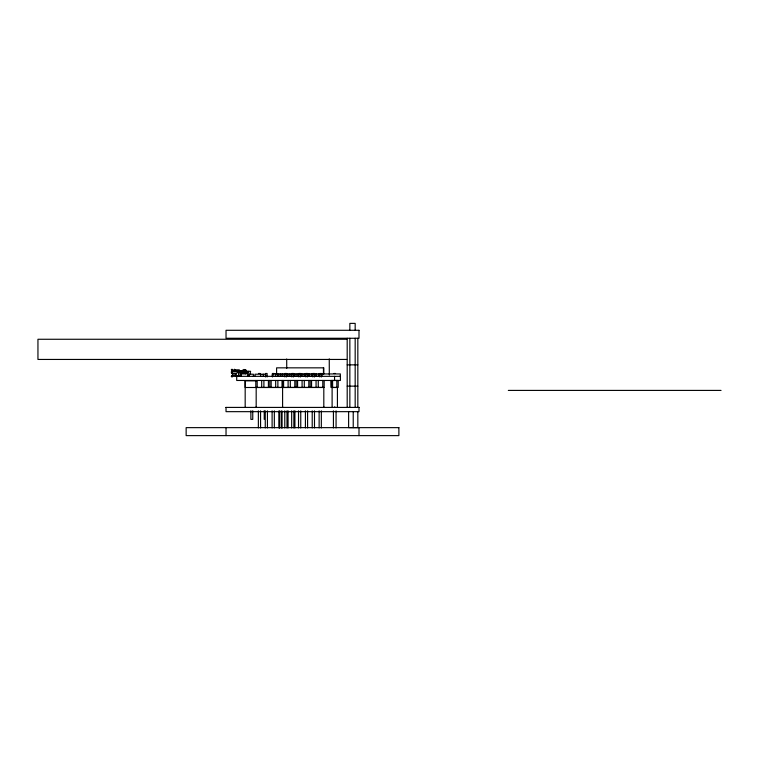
<?xml version="1.0" encoding="UTF-8"?>
<svg xmlns="http://www.w3.org/2000/svg" width="759" height="759" viewBox="0 0 759 759"><rect width="100%" height="100%" fill="white"/><g stroke="black" fill="none" stroke-linecap="round" stroke-linejoin="round"><path stroke-width="1.14" d="M256.248 380.819L245.176 380.819L245.176 387.498L323.808 387.469L323.808 407.412L323.808 406.852M256.181 387.451L256.181 407.412L256.181 406.852M258.364 427.924L258.364 410.818M260.565 427.924L260.565 410.818M265.261 427.924L265.261 410.818M267.434 427.924L267.434 410.818M272.111 427.924L272.111 410.818M274.341 427.924L274.341 410.818M276.599 373.95L276.608 367.84L323.808 367.84L323.808 373.95M278.999 427.924L278.999 410.818M281.181 427.924L281.181 410.818M282.595 387.451L282.595 407.412L282.595 406.852M284.777 427.924L284.777 410.818M286.978 427.924L286.978 410.818M288.078 427.924L288.078 410.818M291.674 427.924L291.674 410.818M293.856 427.924L293.856 410.818M294.919 427.924L294.919 410.818M298.524 427.924L298.524 410.818M300.754 427.924L300.754 410.818M305.412 427.924L305.412 410.818M307.594 427.924L307.594 410.818M312.215 427.924L312.215 410.818M314.492 427.924L314.492 410.818M319.131 427.924L319.131 410.818M321.332 427.924L321.332 410.818M323.448 373.95L323.457 367.84M231.893 371.957L232.245 371.426M233.25 370.041L231.912 369.197M236.324 376.341C233.449 371.303 243.459 371.293 240.575 376.341M245.555 371.255L243.895 371.654L243.895 370.629M235.081 369.832L234.503 369.225M231.258 376.483L231.799 375.838M231.912 376.986L232.444 376.341L232.444 369.832M340.146 376.341L340.411 373.95L272.32 373.95L272.32 376.341M245.451 370.762L243.895 370.999M232.662 370.601L232.444 370.629A1.66 1.66 0 0 1 231.59 370.088L231.258 369.69M333.856 373.485L335.544 373.485M331.209 380.487L338.201 380.468L338.22 387.451L331.228 387.479L331.209 380.487L331.266 387.479M346.683 339.264L37.95 339.264L37.95 359.443L346.683 359.443M347.195 364.861L357.831 364.861M234.114 369.832L239.341 369.832M246.409 373.893C248.658 370.145 243.99 368.504 242.804 370.041M232.444 370.743L245.565 370.743M243.867 371.16L242.32 370.762M232.444 371.331L250.603 371.293L250.072 373.684L250.603 373.684M245.565 371.426L231.419 371.493L231.353 372.868L232.444 373.02M245.565 371.559L246.409 371.559M232.444 373.276L236.353 373.371M240.546 373.371L245.565 373.371M232.444 373.466L236.334 373.466M240.556 373.466L248.117 373.419L248.117 376.341M258.468 373.475L260.119 373.475M274.103 373.475L272.453 373.475L272.453 376.967M232.444 373.561L236.324 373.561M240.575 373.561L245.565 373.561M232.444 373.751L236.324 373.751M240.575 373.751L245.565 373.751M247.5 375.012L249.275 375.012L249.275 376.341M232.444 375.354L236.324 375.354M235.186 375.544L240.575 375.544M239.569 376.075L240.821 376.075M232.444 376.341L340.411 376.341L340.411 380.468L236.704 380.468L236.704 376.341M347.195 386.141L357.831 386.141M508.312 390.411L721.05 390.411M225.878 407.412L359.102 407.412M232.15 373.001L231.893 372.489M231.59 376.084L232.245 376.578M231.486 376.208L232.14 376.701M336.825 380.468L336.844 387.46M332.584 380.487L332.613 387.479M329.254 358.855L329.311 375.079M286.703 358.998L286.731 368.352M358.998 407.412L358.998 411.663L226.03 411.663L226.03 407.412M358.998 427.64L358.998 435.619M357.831 338.267L357.831 407.412M357.831 411.663L357.831 427.621L348.618 427.621L348.618 411.663M355.174 330.488L355.174 323.381L349.852 323.381L349.852 330.488M355.174 338.267L355.174 407.412M353.229 411.663L353.229 427.621M349.852 338.267L349.852 407.412M347.195 338.267L347.195 407.412M337.423 407.412L337.423 387.469L332.11 387.469L332.11 407.412M336.066 410.828L336.066 427.924M334.766 407.412L334.766 406.862L334.501 407.412M334.558 376.341L334.558 380.468M333.429 410.828L333.429 427.924M324.159 380.468L324.159 387.46L255.802 387.46L255.802 380.468M322.784 380.468L322.784 387.46M321.949 373.95L321.949 376.341M321.493 376.967L321.493 373.475L319.843 373.475L319.843 376.967M318.514 373.95L318.514 376.341M318.268 380.468L318.268 387.46M316.655 373.95L316.655 376.341M316.067 380.468L316.067 387.46M315.08 373.95L315.08 376.341M314.501 376.967L314.501 373.475L312.85 373.475L312.85 376.967M311.636 373.95L311.636 376.341M311.56 380.468L311.56 387.46M310.184 380.468L310.184 387.46M309.776 373.95L309.776 376.341M308.809 380.468L308.809 387.46M308.201 373.95L308.201 376.341M307.509 376.967L307.509 373.475L305.858 373.475L305.858 376.967M304.767 373.95L304.767 376.341M304.293 380.468L304.293 387.46M302.907 373.95L302.907 376.341M302.091 380.468L302.091 387.46M301.332 373.95L301.332 376.341M300.517 376.967L300.517 373.475L298.866 373.475L298.866 376.967M297.898 373.95L297.898 376.341M297.575 380.468L297.575 387.46M296.2 380.468L296.2 387.46M296.038 373.95L296.038 376.341M294.824 380.468L294.824 387.46M294.464 373.95L294.464 376.341M293.524 376.967L293.524 373.475L291.873 373.475L291.873 376.967M291.02 373.95L291.02 376.341M290.308 380.468L290.308 387.46M289.16 373.95L289.16 376.341M288.107 380.468L288.107 387.46M287.585 373.95L287.585 376.341M286.541 376.967L286.541 373.475L284.891 373.475L284.891 376.967M284.151 373.95L284.151 376.341M283.591 380.468L283.591 387.46M282.386 380.468L282.386 387.46M282.291 373.95L282.291 376.341M282.215 380.468L282.215 387.46M282.063 411.017L282.063 428.114M280.716 373.95L280.716 376.341M279.426 411.017L279.426 428.114M278.857 373.95L278.857 376.341M277.879 380.468L277.879 387.46M277.282 373.95L277.282 376.341M275.678 380.468L275.678 387.46M275.413 373.95L275.413 376.341M272.832 373.95L272.737 376.341M272.709 373.95L272.557 376.341M271.162 380.468L271.162 387.46M269.787 380.468L269.787 387.46M268.411 380.468L268.411 387.46M267.111 376.967L267.111 373.475L265.46 373.475L265.46 376.967M265.641 376.341L265.641 374.215L255.005 374.215L255.005 376.341M264.227 410.676L264.227 419.376M263.895 380.468L263.895 387.46M263.288 374.215L263.288 376.341M261.694 380.468L261.694 387.46M260.631 374.215L260.631 376.341M257.178 380.468L257.178 387.46M253.392 376.341L253.392 374.215L249.398 374.215L249.398 376.341M252.756 410.676L252.756 419.376L250.878 419.376L250.878 410.676M248.468 371.293L248.468 372.622L240.499 372.622L240.499 371.293M245.565 369.832L245.565 373.893M245.176 380.819L245.176 407.412M244.768 370.999L244.73 371.654M243.611 370.677L243.611 371.502M243.193 370.629L243.193 371.16M240.935 373.419L240.935 376.341M240.195 375.544L240.138 376.075M239.825 375.544L239.825 376.075M239.692 375.012L239.692 376.341M238.895 372.622L238.364 376.341M238.364 371.293L238.364 372.622M231.808 371.426L231.808 373.02M226.03 427.64L226.03 435.619M358.998 330.288L226.03 330.288L226.03 338.267L358.998 338.267L358.998 330.288M398.883 427.64L186.145 427.64L186.145 435.619L398.883 435.619L398.883 427.64"/></g></svg>
